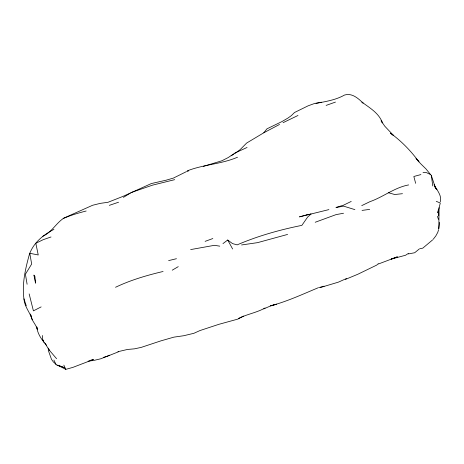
<?xml version="1.0" encoding="UTF-8"?>
<svg xmlns="http://www.w3.org/2000/svg" width="464" height="464" viewBox="0 0 464 464"><rect width="100%" height="100%" fill="white"/><g stroke="black" fill="none" stroke-linecap="round" stroke-linejoin="round"><path stroke-width="0.7" d="M438.88 228.619L439.565 222.372M440.272 201.794C442.14 195.286 436.636 189.991 434.072 184.556M438.671 229.007C439.037 221.954 438.851 214.82 439.147 207.675M438.399 209.537L437.801 212.79L440.29 203.017L436.264 201.341M438.567 229.755L437.767 232.371L435.777 235.99L433.208 239.291M234.912 153.474L240.224 149.547L246.633 143.057L263.796 132.779L266.945 128.841L281.915 121.585L287.912 118.094L291.34 115.635L294.518 112.503L308.166 105.804L314.598 103.466L321.552 102.213M378.276 263.703L376.71 265.095L357.802 274.265L345.442 279.398M432.651 239.871L422.803 248.136L420.14 248.681M419.473 248.814L414.677 252.741L408.378 253.93M222.958 243.617L227.708 240.016L232.545 243.617L237.162 244.864C257.839 235.961 279.815 229.808 301.878 225.365L307.667 217.024L311.042 214.008L328.906 209.606M203.452 166.35L221.798 160.805L228.218 157.563L234.975 153.004L247.057 147.471M42.816 236.246C51.458 232.481 55.779 223.7 63.168 218.561C70.557 215.273 78.329 213.017 86.153 211.01M408.407 253.402L405.571 255.246L391.135 259.121L397.404 256.83L378.462 263.975M408.651 184.921C394.533 187.549 383.322 196.962 369.976 201.654L361.729 205.627M265.066 307.968C256.708 312.73 246.894 314.157 238.328 318.536M123.424 197.374L130.251 193.175M53.934 229.367C43.668 234.651 34.15 242.156 29.818 253.222L29.557 253.744C25.508 268.331 21.849 283.591 23.942 298.822C24.534 307.04 30.16 312.469 32.242 319.766C34.023 323.06 36.453 326.006 37.491 329.655L36.987 327.561M231.182 155.747L233.85 154.181M172.237 270.187L178.251 266.655M103.42 357.402L107.503 356.178L109.226 355.192M346.492 278.528L338.36 282.153L320.282 287.558M263.796 132.779L279.548 124.451M243.594 316.088L237.806 319.116L218.84 324.336L199.978 330.554L193.859 333.309L183.727 335.727L173.878 337.142L160.811 340.895L141.253 347.379L134.473 348.835L127.438 349.467L117.926 351.7M41.139 306.901L33.414 310.874L29.151 293.909M63.168 218.399L92.649 205.256L100.288 203.365L108.037 202.275L122.827 196.446L151.334 183.553L166.182 180.183L173.403 178.089L186.221 171.715M351.231 201.434L343.377 205.245L336.058 207.402M283.086 122.676L298.004 115.466M263.772 308.885L270.21 306.089L276.451 304.175L270.611 305.828C287.013 301.519 302.453 294.315 318.049 287.825M107.503 356.178L118.436 351.828M335.466 102.092L326.122 105.403M115.536 287.28C130.68 280.036 146.763 275.349 163.079 271.481M107.491 356.149L100.81 358.765L93.844 360.429L88.108 361.16M130.987 192.589L152.447 185.171L174.731 179.655M118.564 202.217L109.324 205.355M205.117 241.361L212.831 238.537M237.51 157.215C221.409 164.175 203.481 164.471 187.224 170.874M51.005 236.976L43.251 239.668L35.815 243.269L38.239 254.98L29.766 253.269L31.668 264.039L25.41 274.218L27.109 284.258M315.207 222.262L336.064 214.617L343.511 213.249M186.818 171.436L188.744 170.851M57.414 365.087L65.784 369.361L72.871 367.389L93.455 359.496L90.068 360.424M318.722 287.639L324.104 286.178M420.9 174.58L413.842 176.482L415.657 183.332M287.61 234.419L257.543 242.649L241.558 244.963M168.606 260.611L176.453 258.709M316.001 103.402C325.786 101.506 335.71 100.038 344.491 95.05C351.979 92.725 358.127 98.287 363.074 103.078L361.926 102.103C369.837 108.031 378.943 113.036 382.504 122.954L381.089 120.773L384.772 126.196L393.681 135.639L390.514 133.185C401.424 141.155 411.011 150.957 418.946 161.895L416.022 158.369L420.396 163.45L425.952 168.902L431.352 175.525L435.568 188.251L436.902 189.521M336.098 207.553L343.569 206.132L354.89 209.624M190.652 249.586L214.42 245.317L219.768 246.158M362.048 210.401L369.68 209.386M402.468 193.691L394.707 194.52L388.501 192.74M423.029 172.515L426.607 172.678L430.72 174.626M58.197 365.278L64.96 367.848L65.784 369.361M63.852 365.11L64.96 367.848L56.724 365.075L53.261 361.804L51.463 359.275L48.215 350.1M56.579 358.695L49.961 350.941L48.221 348.104M36.772 326.847C37.456 334.028 41.899 339.926 46.446 345.216M42.676 339.619L43.465 340.808M45.031 343.192L49.259 350.361M227.708 240.016L232.632 248.994M56.005 364.391L53.87 360.047M44.057 342.432L42.578 339.329L42.613 335.489M434.408 185.78L435.568 188.251M30.415 314.151L31.285 316.112M30.27 314.105L32.242 319.766M437.419 216.311L438.463 219.373M23.942 298.822L26.268 305.788M431.352 175.525L432.773 185.942M438.718 212.587L438.747 215.911M306.866 214.838L299.442 216.868L311.042 214.008L306.866 214.838M34.922 276.799L33.918 275.042L35.548 283.168L34.922 276.799"/></g></svg>
